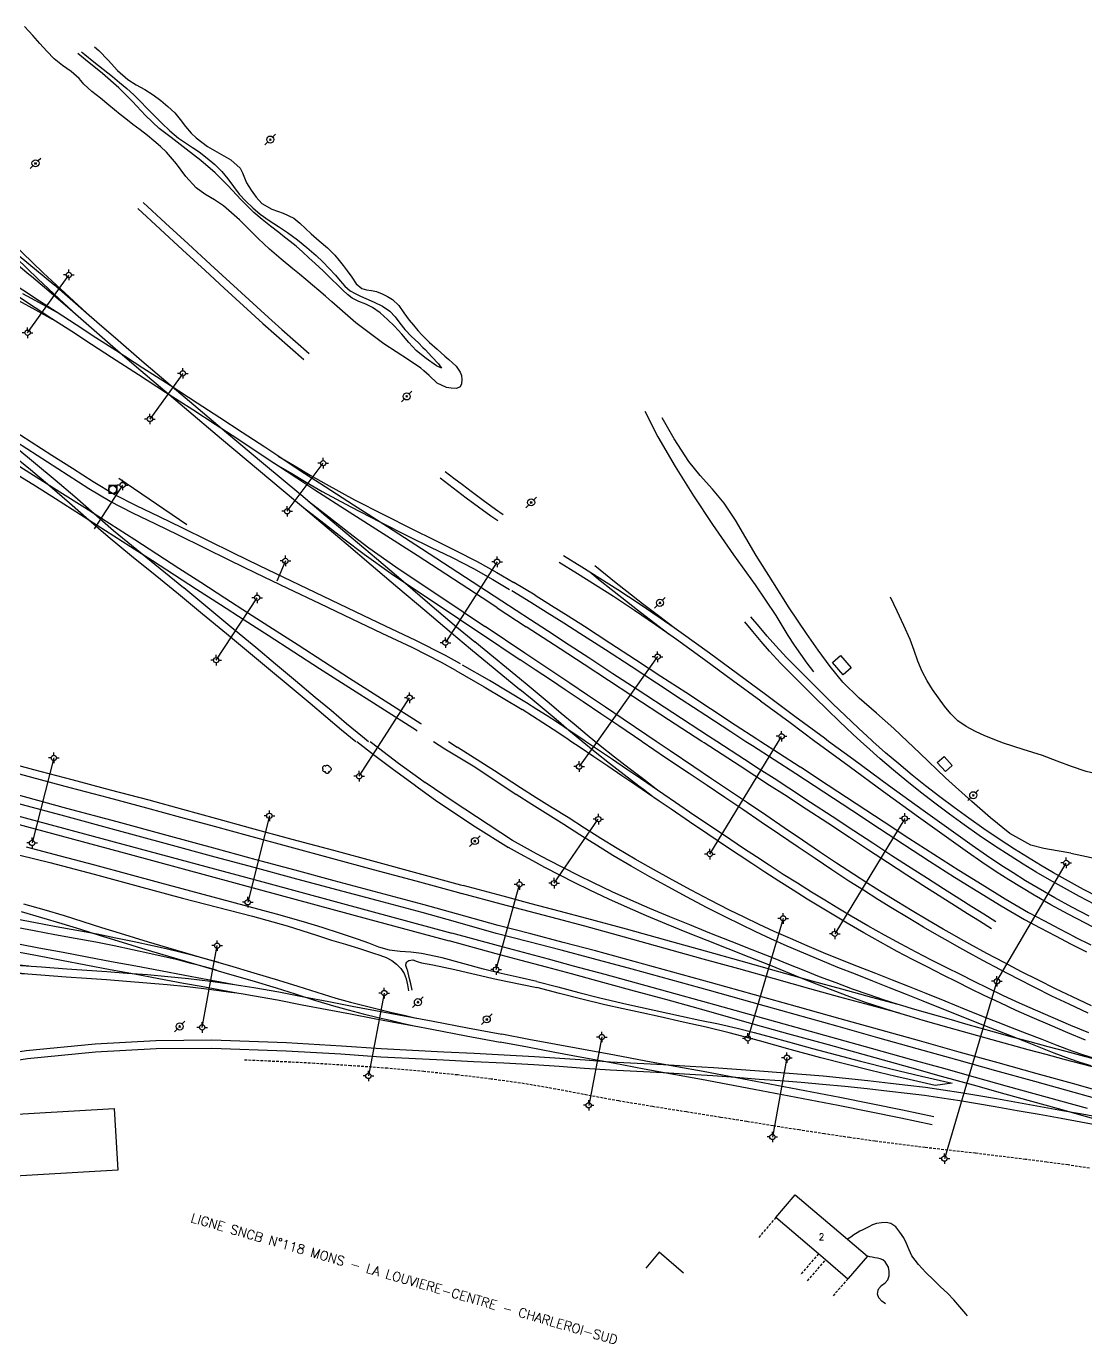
# Model space of a CAD drawing. Header units: millimetres. Extents: x 137000 to 138000, y 128000 to 128451.
# Drawn here: x 137666.3 to 137866.4, y 128062.2 to 128311.1 of the extents above; entities that cross this region are included whole.
import ezdxf
from ezdxf.enums import TextEntityAlignment as Align

# ---------------------------------------------------------------- set-up
doc = ezdxf.new("R2010")
doc.units = ezdxf.units.MM
doc.linetypes.add('DASHED', pattern=[0.75, 0.5, -0.25])
doc.layers.get('0').update_dxf_attribs({"linetype": 'CONTINUOUS'})
for name, color, linetype in [('W0017', 7, 'CONTINUOUS'), ('W0070', 7, 'DASHED'), ('W0071', 7, 'CONTINUOUS'), ('W0101', 7, 'CONTINUOUS'), ('W0104', 1, 'CONTINUOUS'), ('W0112', 1, 'DASHED'), ('W0211', 2, 'CONTINUOUS'), ('W0214', 2, 'CONTINUOUS'), ('W0300', 7, 'CONTINUOUS'), ('W0420', 7, 'CONTINUOUS'), ('W0473', 7, 'CONTINUOUS'), ('W0610', 7, 'CONTINUOUS'), ('W0611', 7, 'CONTINUOUS'), ('W0700', 7, 'CONTINUOUS'), ('W0710', 7, 'CONTINUOUS'), ('W0989', 7, 'CONTINUOUS'), ('W0991', 7, 'CONTINUOUS')]:
    doc.layers.add(name, color=color, linetype=linetype)
doc.styles.get("Standard").update_dxf_attribs({"font": 'romans.shx', "width": 0.85})

# ---------------------------------------------------------------- blocks, each defined once
blk = doc.blocks.new('T473')
for p, q in [((-0.166667, 0.166667), (0.166667, -0.166667)), ((-0.166667, -0.166667), (0.166667, 0.166667)), ((0.500001, 0.500001), (1.000002, 1.000002)), ((-1.000002, -1.000002), (-0.500001, -0.500001))]:
    blk.add_line(p, q)
blk.add_ellipse((0, 0), major_axis=(0.471405, 0.471405), ratio=1, start_param=5.4977871438, end_param=11.780972451)
blk = doc.blocks.new('T610')
for p, q in [((-0.500001, 0), (-1.000002, 0)), ((0, 0.500001), (0, 1.000002)), ((0.500001, 0), (1.000002, 0)), ((0, -0.500001), (0, -1.000002))]:
    blk.add_line(p, q)
blk.add_ellipse((0, 0), major_axis=(-0.353554, 0.353554), ratio=1, start_param=3.926990817, end_param=10.2101761242)
blk = doc.blocks.new('T420')
for p, q in [((0.75, 0.75), (-0.75, 0.75)), ((-0.75, 0.75), (-0.75, -0.75)), ((0.75, 0.75), (0.75, -0.75)), ((0.75, -0.75), (-0.75, -0.75))]:
    blk.add_line(p, q)
blk.add_ellipse((0, 0), major_axis=(-0.53, 0.53), ratio=1, start_param=3.926991, end_param=10.210176)
blk = doc.blocks.new('T300')
for p, q in [((-0.8, 0.51), (-0.86, 0.34)), ((-0.86, 0.34), (-0.86, 0.17)), ((-0.86, 0.17), (-0.74, 0.06)), ((-0.69, 0.63), (-0.8, 0.51)), ((-0.8, -0.06), (-0.74, 0.06)), ((-0.74, 0.06), (-0.69, 0.11)), ((-0.57, 0.69), (-0.69, 0.63)), ((-0.46, 0.69), (-0.57, 0.69)), ((-0.29, 0.63), (-0.46, 0.69)), ((-0.29, 0.63), (-0.17, 0.74)), ((-0.23, 0.57), (-0.29, 0.63)), ((-0.17, 0.74), (-0.06, 0.8)), ((-0.06, 0.8), (0.06, 0.8)), ((0.06, 0.8), (0.23, 0.74)), ((0.23, 0.74), (0.34, 0.63)), ((0.34, 0.63), (0.4, 0.51)), ((0.46, 0.46), (0.34, 0.46)), ((0.4, 0.51), (0.4, 0.46)), ((0.57, 0.4), (0.46, 0.46)), ((0.57, 0.4), (0.69, 0.29)), ((0.69, 0.29), (0.74, 0.17)), ((0.74, 0.06), (0.69, -0.17)), ((0.74, 0.17), (0.74, 0.06)), ((-0.8, -0.17), (-0.8, -0.06)), ((-0.8, -0.23), (-0.8, -0.17)), ((-0.74, -0.34), (-0.8, -0.23)), ((-0.69, -0.4), (-0.74, -0.34)), ((-0.51, -0.46), (-0.69, -0.4)), ((-0.4, -0.46), (-0.51, -0.46)), ((-0.4, -0.46), (-0.34, -0.46)), ((-0.34, -0.46), (-0.34, -0.4)), ((-0.34, -0.51), (-0.34, -0.46)), ((-0.29, -0.63), (-0.34, -0.51)), ((-0.17, -0.74), (-0.29, -0.63)), ((-0.06, -0.8), (-0.17, -0.74)), ((0.06, -0.8), (-0.06, -0.8)), ((0.17, -0.74), (0.06, -0.8)), ((0.23, -0.69), (0.17, -0.74)), ((0.29, -0.46), (0.23, -0.46)), ((0.29, -0.63), (0.23, -0.69)), ((0.46, -0.4), (0.29, -0.46)), ((0.34, -0.51), (0.29, -0.63)), ((0.34, -0.51), (0.34, -0.46)), ((0.57, -0.34), (0.46, -0.4)), ((0.63, -0.29), (0.57, -0.34)), ((0.69, -0.17), (0.63, -0.29))]:
    blk.add_line(p, q)

msp = doc.modelspace()

# ---------------------------------------------------------------- linework, layer by layer
at = {"layer": 'W0017'}
for points in [[(137783.14, 128238.41), (137785.63, 128233.55), (137788.88, 128227.92), (137792.35, 128222.41), (137795.9, 128216.97), (137799.89, 128211.24), (137804, 128205.58), (137807.9, 128199.8), (137809.04, 128197.91), (137810.16, 128196.02), (137811.33, 128194.15), (137812.53, 128192.46), (137813.77, 128190.79), (137815.02, 128189.12)], [(137832.76, 128176), (137830.19, 128178.46), (137826.91, 128181.31), (137823.61, 128184.15), (137820.54, 128187.19), (137818.12, 128190.13), (137815.88, 128193.23), (137813.69, 128196.37), (137810.42, 128201.21), (137807.29, 128206.16), (137804.2, 128211.13), (137802.22, 128214.44), (137800.27, 128217.77), (137798.15, 128220.98), (137795.95, 128223.65), (137793.62, 128226.22), (137791.43, 128228.9), (137788.66, 128233.15), (137786.45, 128237.15)], [(137863.58, 128154.87), (137861.02, 128155.31), (137858.47, 128155.75), (137856.02, 128156.43), (137852.07, 128158.61), (137848.45, 128161.56), (137844.93, 128164.62), (137839.9, 128169.09), (137835.06, 128173.79), (137832.76, 128176)], [(137863.58, 128154.87), (137868.64, 128153.85)]]:
    msp.add_lwpolyline(points, dxfattribs=at)
at = {"layer": 'W0070'}
msp.add_lwpolyline([(137867.11, 128095.37), (137863.09, 128096), (137859.05, 128096.53), (137855.01, 128097.05), (137845.56, 128098.2), (137836.1, 128099.28), (137826.65, 128100.47), (137821.87, 128101.16), (137817.09, 128101.87), (137812.32, 128102.6), (137807.36, 128103.38), (137802.4, 128104.19), (137797.44, 128104.99), (137791.03, 128106), (137784.61, 128107.02), (137778.21, 128108.08), (137772.27, 128109.18), (137766.35, 128110.32), (137760.4, 128111.35), (137754.1, 128112.23), (137747.77, 128112.99), (137741.44, 128113.64), (137734.55, 128114.25), (137727.64, 128114.75), (137720.73, 128115.18), (137716.27, 128115.41), (137711.8, 128115.61), (137707.34, 128115.82)], dxfattribs=at)
at = {"layer": 'W0071'}
for points in [[(137665.14, 128154.54), (137670.75, 128153.15), (137679.13, 128150.94), (137687.49, 128148.67), (137695.86, 128146.41), (137702.45, 128144.72), (137709.04, 128143.02), (137715.58, 128141.17), (137718.38, 128140.28), (137721.16, 128139.37), (137723.95, 128138.47), (137726.61, 128137.68), (137729.28, 128136.89), (137731.9, 128136.01), (137733.1, 128135.6), (137734.29, 128135.17), (137735.37, 128134.6), (137736.26, 128133.9), (137737.07, 128133.09), (137737.71, 128132.18), (137738.09, 128131.15), (137738.3, 128130.03), (137738.5, 128128.91)], [(137762.76, 128130.67), (137759.39, 128131.43), (137756.03, 128132.19), (137752.68, 128132.98), (137748.79, 128134.04), (137744.9, 128135.12), (137740.98, 128135.96), (137738.95, 128136.16), (137736.91, 128136.29), (137734.9, 128136.58), (137732.94, 128137.15), (137731.02, 128137.88), (137729.1, 128138.6), (137725.65, 128139.73), (137722.19, 128140.83), (137718.71, 128141.89), (137713.58, 128143.36), (137708.42, 128144.75), (137703.26, 128146.13), (137697.42, 128147.73), (137691.57, 128149.31), (137685.73, 128150.89), (137679.26, 128152.6), (137672.8, 128154.31), (137666.34, 128156.03)], [(137739.18, 128128.98), (137738.93, 128130.18), (137738.67, 128131.39), (137738.41, 128132.59), (137738.21, 128133.11), (137738.02, 128133.64), (137738.05, 128134.1), (137738.19, 128134.29), (137738.38, 128134.48), (137738.58, 128134.62), (137739.31, 128134.72), (137740.14, 128134.44), (137740.98, 128134.17), (137743.08, 128133.77), (137745.18, 128133.35), (137747.28, 128132.92), (137749.68, 128132.37), (137752.08, 128131.78), (137754.48, 128131.22), (137757.22, 128130.63), (137759.97, 128130.07), (137762.72, 128129.5)], [(137762.76, 128130.67), (137766.71, 128129.63), (137770.67, 128128.59), (137774.64, 128127.59), (137779.77, 128126.39), (137784.91, 128125.25), (137790.05, 128124.12), (137793.56, 128123.37), (137797.07, 128122.63), (137800.57, 128121.83), (137803.82, 128121), (137807.05, 128120.13), (137810.27, 128119.25), (137814.8, 128118.02), (137819.32, 128116.78), (137823.86, 128115.57), (137829.62, 128114.15), (137835.4, 128112.78), (137841.18, 128111.42), (137838.01, 128111.02), (137835.53, 128111.57), (137833.05, 128112.13), (137830.57, 128112.7), (137825.83, 128113.84), (137821.1, 128115.04), (137816.38, 128116.26), (137810.6, 128117.82), (137804.83, 128119.43), (137799.05, 128120.96), (137794.72, 128122), (137790.39, 128122.99), (137786.05, 128123.96), (137782.56, 128124.73), (137779.06, 128125.48), (137775.58, 128126.26), (137771.28, 128127.31), (137767, 128128.4), (137762.72, 128129.5)]]:
    msp.add_lwpolyline(points, dxfattribs=at)
at = {"layer": 'W0101'}
msp.add_lwpolyline([(137807.89, 128086.09), (137811.56, 128090.38), (137821.43, 128081.95), (137825.18, 128078.74), (137821.57, 128074.53), (137821.51, 128074.45), (137817.27, 128078.07), (137815.95, 128079.21)], close=True, dxfattribs=at)
at = {"layer": 'W0104'}
for points in [[(137820.59, 128188.56), (137818.57, 128190.88), (137820.11, 128192.22), (137822.13, 128189.91)], [(137839.93, 128170.31), (137838.38, 128172.02), (137839.67, 128173.18), (137841.22, 128171.47)], [(137636.48, 128103.96), (137682.94, 128106.65), (137683.61, 128095.01), (137637.15, 128092.32)]]:
    msp.add_lwpolyline(points, close=True, dxfattribs=at)
msp.add_lwpolyline([(137790.48, 128075.58), (137785.86, 128079.51), (137783.32, 128076.53)], dxfattribs=at)
at = {"layer": 'W0112'}
for points in [[(137807.89, 128086.09), (137804.65, 128082.3)], [(137815.95, 128079.21), (137812.49, 128075.22)], [(137813.89, 128074.08), (137817.27, 128078.07)], [(137821.51, 128074.45), (137818.68, 128071.26)]]:
    msp.add_lwpolyline(points, dxfattribs=at)
at = {"layer": 'W0211'}
for points in [[(137741.31, 128248.77), (137739.96, 128249.84), (137738.55, 128251.32), (137737.26, 128252.92), (137735.88, 128254.45), (137734.56, 128255.72), (137733.18, 128256.93), (137731.69, 128257.99), (137730.43, 128258.57), (137729.11, 128259.07), (137727.87, 128259.7), (137726.98, 128260.42), (137726.14, 128261.23), (137725.31, 128262.05), (137723.84, 128263.45), (137722.38, 128264.86), (137720.91, 128266.25), (137719.71, 128267.37), (137718.5, 128268.49), (137717.27, 128269.57), (137716.19, 128270.43), (137715.1, 128271.26), (137714.02, 128272.1), (137712.43, 128273.34), (137710.85, 128274.59), (137709.31, 128275.89), (137706.83, 128278.35), (137704.48, 128280.94), (137702.03, 128283.43), (137699.32, 128285.72), (137696.51, 128287.9), (137693.68, 128290.06), (137692.93, 128290.63), (137692.18, 128291.21), (137691.45, 128291.79), (137688.83, 128294.25), (137686.36, 128296.88), (137683.83, 128299.44), (137680.71, 128302.16), (137677.49, 128304.77), (137676.04, 128305.94)], [(137676.75, 128306.23), (137677.36, 128305.73), (137679.1, 128304.35), (137680.85, 128302.99), (137682.58, 128301.61), (137683.96, 128300.47), (137685.32, 128299.31), (137686.65, 128298.12), (137687.89, 128296.9), (137689.09, 128295.64), (137690.31, 128294.4), (137691.86, 128292.85), (137693.44, 128291.33), (137695.1, 128289.92), (137696.37, 128289.04), (137697.69, 128288.21), (137698.97, 128287.34), (137700.47, 128286.18), (137701.91, 128284.95), (137703.27, 128283.64), (137704.39, 128282.26), (137705.44, 128280.8), (137706.55, 128279.39), (137707.8, 128278.06), (137709.11, 128276.78), (137710.49, 128275.58), (137712.18, 128274.37), (137713.95, 128273.27), (137715.69, 128272.11), (137717.53, 128270.74), (137719.33, 128269.31), (137721.06, 128267.8), (137722.31, 128266.58), (137723.52, 128265.32), (137724.72, 128264.05), (137725.61, 128263.03), (137726.49, 128262.01), (137727.48, 128261.12), (137728.43, 128260.58), (137729.45, 128260.13), (137730.47, 128259.67), (137732.04, 128258.94), (137733.6, 128258.2), (137735.01, 128257.26), (137736, 128256.19), (137736.88, 128254.98), (137737.8, 128253.8), (137739.06, 128252.51), (137740.38, 128251.27), (137741.23, 128250.43)], [(137741.23, 128250.43), (137741.66, 128250.01), (137742.92, 128248.66), (137744.16, 128247.29), (137744.72, 128246.53), (137743.81, 128246.96), (137741.83, 128248.35), (137741.31, 128248.77)], [(137850.04, 128176), (137847.34, 128177.08), (137845.59, 128177.9), (137843.86, 128178.79), (137842.29, 128179.86), (137840.93, 128181.18), (137839.71, 128182.67), (137838.58, 128184.23), (137837.47, 128185.82), (137836.45, 128187.47), (137835.53, 128189.18), (137834.7, 128191.15), (137833.99, 128193.19), (137833.25, 128195.22), (137832.06, 128197.92), (137830.8, 128200.59), (137829.53, 128203.27)], [(137874.74, 128168.74), (137871.98, 128169.23), (137869.21, 128169.71), (137866.48, 128170.34), (137863.71, 128171.23), (137860.99, 128172.28), (137858.26, 128173.31), (137854.58, 128174.49), (137850.9, 128175.65), (137850.04, 128176)], [(137844.06, 128067.47), (137843.74, 128067.87), (137842.66, 128069.21), (137841.53, 128070.51), (137840.28, 128071.77), (137838.99, 128073), (137837.72, 128074.25), (137836.24, 128075.71), (137834.8, 128077.2), (137833.58, 128078.84), (137833.04, 128079.96), (137832.59, 128081.14), (137832.03, 128082.25), (137831.33, 128083.32), (137830.54, 128084.32), (137829.59, 128084.96), (137828.75, 128085.11), (137827.83, 128085.07), (137826.93, 128084.91), (137826.17, 128084.66), (137825.42, 128084.31), (137824.69, 128083.94), (137824.21, 128083.7), (137823.73, 128083.46), (137823.26, 128083.2), (137822.64, 128082.8), (137822.03, 128082.37), (137821.43, 128081.95)]]:
    msp.add_lwpolyline(points, dxfattribs=at)
at = {"layer": 'W0214'}
for points in [[(137741.43, 128245.99), (137740.84, 128246.52), (137738.54, 128248.07), (137736.18, 128249.57), (137733.87, 128251.12), (137732.07, 128252.4), (137730.3, 128253.72), (137728.56, 128255.08), (137727.03, 128256.38), (137725.54, 128257.71), (137724.05, 128259.03), (137722.82, 128260.09), (137721.59, 128261.15), (137720.36, 128262.2), (137719.13, 128263.22), (137717.9, 128264.23), (137716.68, 128265.25), (137714.45, 128267.11), (137712.25, 128269), (137710.12, 128270.97), (137709.43, 128271.68), (137708.74, 128272.4), (137708.05, 128273.1), (137706.6, 128274.51), (137705.11, 128275.87), (137703.57, 128277.15), (137701.85, 128278.29), (137700.06, 128279.36), (137698.39, 128280.55), (137696.43, 128282.69), (137694.71, 128285.07), (137692.83, 128287.32), (137691.66, 128288.4), (137690.44, 128289.44), (137689.2, 128290.45), (137687.85, 128291.5), (137686.46, 128292.52), (137685.1, 128293.57), (137684.05, 128294.43), (137683, 128295.31), (137681.95, 128296.19), (137680.34, 128297.48), (137678.73, 128298.77), (137677.22, 128300.17), (137676.9, 128300.51), (137676.6, 128300.85), (137676.29, 128301.19), (137674.78, 128302.51), (137673.16, 128303.7), (137671.61, 128304.96), (137670.21, 128306.36), (137668.88, 128307.83), (137667.55, 128309.31), (137666.79, 128310.17), (137666.02, 128311.03)], [(137679.21, 128307.22), (137680.01, 128306.52), (137681.81, 128304.65), (137683.58, 128302.74), (137685.5, 128301.02), (137687.06, 128300.02), (137688.7, 128299.12), (137690.29, 128298.15), (137691.72, 128297.09), (137693.09, 128295.96), (137694.38, 128294.74), (137695.42, 128293.47), (137696.38, 128292.12), (137697.44, 128290.88), (137698.44, 128289.99), (137699.51, 128289.17), (137700.58, 128288.37), (137702.75, 128287.09), (137704.97, 128285.88), (137706.7, 128284.26), (137707.15, 128283.39), (137707.52, 128282.45), (137707.94, 128281.54), (137708.77, 128280.13), (137709.73, 128278.79), (137710.83, 128277.63), (137712.71, 128276.56), (137714.85, 128275.81), (137716.85, 128274.85), (137717.99, 128273.92), (137719.06, 128272.89), (137720.13, 128271.87), (137721.66, 128270.55), (137723.2, 128269.24), (137724.63, 128267.83), (137725.43, 128266.87), (137726.19, 128265.87), (137726.95, 128264.88), (137727.79, 128263.67), (137728.64, 128262.46), (137729.67, 128261.58), (137730.56, 128261.31), (137731.52, 128261.18), (137732.47, 128260.98), (137733.52, 128260.57), (137734.55, 128260.07), (137735.49, 128259.47), (137736.66, 128258.31), (137737.66, 128256.93), (137738.67, 128255.56), (137739.47, 128254.6), (137740.28, 128253.64), (137741.12, 128252.71), (137741.14, 128252.69)], [(137741.14, 128252.69), (137742.5, 128251.36), (137743.95, 128250.07), (137745.39, 128248.78), (137746.12, 128248.16), (137746.85, 128247.54), (137747.49, 128246.85), (137747.9, 128246.31), (137748.27, 128245.73), (137748.51, 128245.12), (137748.59, 128244.35), (137748.52, 128243.55), (137748.24, 128242.95), (137747.56, 128242.68), (137746.6, 128242.7), (137745.68, 128242.82), (137743.94, 128243.65), (137742.4, 128245.1), (137741.43, 128245.99)], [(137828.59, 128069.78), (137828.58, 128069.79), (137827.93, 128070.29), (137827.36, 128070.9), (137827.1, 128071.59), (137827.12, 128071.95), (137827.21, 128072.32), (137827.34, 128072.67), (137827.84, 128073.25), (137828.53, 128073.72), (137829.04, 128074.28), (137829.26, 128075.04), (137829.3, 128075.88), (137829.14, 128076.67), (137828.88, 128077.19), (137828.51, 128077.69), (137828.07, 128078.07), (137827.61, 128078.26), (137827.09, 128078.37), (137826.57, 128078.46), (137826.11, 128078.56), (137825.64, 128078.65), (137825.18, 128078.74)]]:
    msp.add_lwpolyline(points, dxfattribs=at)
at = {"layer": 'W0611'}
for points in [[(137666.59, 128253.2), (137674.36, 128264.1)], [(137695.9, 128245.52), (137689.67, 128236.89)], [(137715.6, 128219.46), (137722.39, 128228.54)], [(137684.52, 128224.42), (137679.13, 128216.13)], [(137715.27, 128210.12), (137713.65, 128206.26)], [(137755.25, 128209.94), (137745.49, 128194.66)], [(137702.19, 128191.33), (137709.95, 128203.1)], [(137785.54, 128192.01), (137774.13, 128176)], [(137733.43, 128176), (137738.73, 128184.22)], [(137808.42, 128176), (137808.98, 128176.91)], [(137729.19, 128169.43), (137733.43, 128176)], [(137774.13, 128176), (137770.73, 128171.23)], [(137795.43, 128154.72), (137808.42, 128176)], [(137671.53, 128172.88), (137667.42, 128156.84)], [(137712.24, 128161.94), (137708.15, 128145.62)], [(137766.01, 128149.23), (137774.36, 128161.3)], [(137832.22, 128161.45), (137819.01, 128139.66)], [(137849.64, 128130.7), (137862.73, 128153.01)], [(137755.05, 128132.93), (137759.47, 128148.97)], [(137809.27, 128142.57), (137802.57, 128119.87)], [(137699.56, 128121.99), (137702.38, 128137.42)], [(137849.64, 128130.7), (137839.73, 128097.18)], [(137733.93, 128128.46), (137730.94, 128112.8)], [(137775.03, 128120.18), (137772.54, 128107.25)], [(137809.98, 128116.28), (137807.23, 128101.27)]]:
    msp.add_lwpolyline(points, dxfattribs=at)
at = {"layer": 'W0700'}
for points in [[(137677.69, 128256.96), (137673.61, 128260.72), (137669.53, 128264.49), (137665.56, 128268.36), (137663.27, 128270.75), (137661.03, 128273.18), (137658.79, 128275.61), (137655.61, 128279.01), (137652.43, 128282.43), (137649.34, 128285.92), (137646.6, 128289.24), (137643.93, 128292.62), (137641.29, 128296.01), (137639.08, 128298.84), (137636.89, 128301.68), (137634.73, 128304.56), (137633.17, 128306.72), (137631.64, 128308.89), (137630.11, 128311.07)], [(137676.65, 128255.83), (137672.57, 128259.6), (137668.48, 128263.38), (137664.47, 128267.29), (137662.16, 128269.7), (137659.9, 128272.14), (137657.67, 128274.57), (137654.49, 128277.97), (137651.3, 128281.4), (137648.18, 128284.92), (137645.41, 128288.27), (137642.73, 128291.67), (137640.08, 128295.07), (137637.87, 128297.9), (137635.67, 128300.76), (137633.5, 128303.65), (137631.93, 128305.83), (137630.39, 128308.01), (137628.86, 128310.19)], [(137639.78, 128287.1), (137643.07, 128284.22), (137646.36, 128281.33), (137649.68, 128278.48), (137653.36, 128275.39), (137657.06, 128272.33), (137660.77, 128269.27), (137664.04, 128266.56), (137666.8, 128264.26), (137667.3, 128263.85), (137670.57, 128261.13)], [(137640.78, 128288.26), (137644.08, 128285.37), (137647.37, 128282.49), (137650.67, 128279.64), (137654.34, 128276.56), (137658.04, 128273.51), (137661.74, 128270.45), (137665.01, 128267.74), (137668.28, 128265.02), (137671.55, 128262.31)], [(137671.97, 128257.12), (137668.82, 128259.18), (137665.67, 128261.25), (137662.52, 128263.3), (137658.8, 128265.71), (137655.07, 128268.1), (137651.36, 128270.52), (137648.62, 128272.33), (137648.38, 128272.49), (137645.89, 128274.16), (137643.16, 128275.98)], [(137687.37, 128276.67), (137691.61, 128272.76), (137695.85, 128268.84), (137700.1, 128264.93), (137703.73, 128261.59), (137707.37, 128258.25), (137711.03, 128254.94), (137713.59, 128252.66), (137716.17, 128250.39), (137718.74, 128248.12)], [(137688.4, 128277.79), (137692.65, 128273.88), (137696.89, 128269.97), (137701.14, 128266.06), (137704.77, 128262.72), (137708.4, 128259.38), (137712.05, 128256.08), (137714.61, 128253.8), (137717.18, 128251.54), (137719.75, 128249.27)], [(137671.13, 128255.84), (137667.98, 128257.9), (137664.83, 128259.97), (137661.68, 128262.02), (137657.97, 128264.42), (137654.24, 128266.82), (137650.52, 128269.24), (137647.77, 128271.06), (137645.04, 128272.89), (137642.3, 128274.71)], [(137670.57, 128261.13), (137674.6, 128257.62), (137678.62, 128254.11), (137682.66, 128250.61), (137687.16, 128246.75), (137691.67, 128242.91), (137696.19, 128239.07), (137703.17, 128233.18), (137710.17, 128227.31), (137717.17, 128221.44), (137718.7, 128220.16), (137721.95, 128217.43), (137726.72, 128213.41), (137731.48, 128209.38), (137736.53, 128205.08), (137741.57, 128200.77), (137746.63, 128196.49), (137750.21, 128193.51)], [(137671.57, 128262.29), (137675.6, 128258.78), (137677.69, 128256.96), (137679.63, 128255.27), (137683.66, 128251.77), (137688.15, 128247.91), (137692.66, 128244.07), (137697.18, 128240.24), (137704.16, 128234.35), (137711.15, 128228.49), (137718.15, 128222.61), (137722.93, 128218.6), (137727.7, 128214.58), (137732.48, 128210.55), (137737.52, 128206.25), (137742.56, 128201.94), (137747.61, 128197.66), (137751.06, 128194.8)], [(137664.88, 128259.29), (137668.06, 128257.54), (137671.23, 128255.78)], [(137665.62, 128260.63), (137668.79, 128258.88), (137671.97, 128257.12)], [(137756.13, 128202.5), (137754.7, 128203.44), (137747.85, 128207.93), (137740.98, 128212.4), (137734.55, 128216.52), (137728.1, 128220.62), (137721.68, 128224.75), (137718.24, 128227.01), (137714.81, 128229.29), (137711.37, 128231.56), (137707.12, 128234.35), (137702.86, 128237.13), (137698.6, 128239.91), (137693.48, 128243.21), (137688.36, 128246.51), (137683.24, 128249.82), (137679.49, 128252.25), (137675.73, 128254.68), (137671.97, 128257.12)], [(137755.29, 128201.22), (137753.86, 128202.16), (137747.01, 128206.65), (137740.15, 128211.12), (137733.72, 128215.23), (137727.28, 128219.33), (137720.85, 128223.47), (137717.4, 128225.74), (137713.96, 128228.01), (137713.11, 128228.57), (137710.53, 128230.28), (137706.28, 128233.07), (137702.02, 128235.85), (137697.77, 128238.62), (137692.65, 128241.93), (137687.54, 128245.23), (137682.42, 128248.53), (137678.65, 128250.96), (137674.9, 128253.4), (137671.14, 128255.84)], [(137636.2, 128252.53), (137638.92, 128250.78), (137641.66, 128249.03), (137644.37, 128247.22), (137647.05, 128245.35), (137648.39, 128244.38), (137649.68, 128243.44), (137652.29, 128241.48), (137655.12, 128239.23), (137657.89, 128236.94), (137660.64, 128234.65), (137664.36, 128231.59), (137668.09, 128228.52), (137671.8, 128225.41), (137675.49, 128222.23), (137679.14, 128219.03), (137682.81, 128215.87), (137687.19, 128212.25), (137691.62, 128208.66), (137696.05, 128205.07)], [(137748.33, 128190.65), (137745.49, 128192.24), (137739.88, 128195.09), (137734.2, 128197.79), (137728.51, 128200.48), (137722.45, 128203.38), (137716.39, 128206.26), (137710.35, 128209.16), (137705.48, 128211.55), (137700.62, 128213.95), (137695.76, 128216.36), (137691.46, 128218.42), (137687.16, 128220.48), (137682.94, 128222.67), (137678.96, 128225.03), (137675.04, 128227.52), (137671.14, 128230.02), (137667.24, 128232.53), (137663.36, 128235.05), (137659.45, 128237.55), (137655.77, 128239.84), (137652.08, 128242.11), (137648.39, 128244.38)], [(137747.48, 128189.37), (137744.77, 128190.89), (137739.21, 128193.72), (137733.54, 128196.41), (137727.85, 128199.1), (137721.8, 128201.99), (137715.73, 128204.88), (137709.68, 128207.79), (137704.8, 128210.18), (137699.94, 128212.58), (137695.09, 128214.98), (137690.8, 128217.04), (137686.48, 128219.11), (137682.2, 128221.34), (137678.16, 128223.73), (137674.22, 128226.23), (137670.32, 128228.74), (137666.41, 128231.24), (137662.53, 128233.77), (137658.63, 128236.26), (137654.97, 128238.54), (137651.28, 128240.81), (137647.59, 128243.07)], [(137726.56, 128186.62), (137721.7, 128189.74), (137716.84, 128192.86), (137711.99, 128195.99), (137707.48, 128198.89), (137702.98, 128201.8), (137698.48, 128204.71), (137694.33, 128207.4), (137690.18, 128210.09), (137686.03, 128212.76), (137681.3, 128215.79), (137676.57, 128218.79), (137671.83, 128221.8), (137668.06, 128224.19), (137664.3, 128226.57), (137660.53, 128228.96), (137656.73, 128231.38), (137652.92, 128233.8), (137649.12, 128236.22)], [(137727.39, 128187.9), (137722.53, 128191.03), (137717.67, 128194.15), (137712.82, 128197.27), (137708.31, 128200.18), (137703.81, 128203.08), (137699.31, 128205.99), (137695.16, 128208.68), (137691.01, 128211.37), (137686.86, 128214.05), (137682.13, 128217.08), (137677.39, 128220.09), (137672.65, 128223.1), (137668.88, 128225.48), (137665.11, 128227.87), (137661.35, 128230.25), (137657.55, 128232.67), (137653.75, 128235.09), (137649.95, 128237.51)], [(137663.39, 128230.41), (137667.11, 128227.34), (137670.8, 128224.25), (137674.48, 128221.07), (137678.14, 128217.87), (137681.82, 128214.7), (137686.22, 128211.07), (137690.65, 128207.47), (137695.09, 128203.88)], [(137713.89, 128229.89), (137716.92, 128228.09), (137719.94, 128226.3), (137722.96, 128224.56), (137728.33, 128221.65), (137733.78, 128218.86), (137739.26, 128216.1), (137743.33, 128214.09), (137747.42, 128212.09), (137751.5, 128209.99), (137755.19, 128207.92), (137758.43, 128206)], [(137713.11, 128228.57), (137716.14, 128226.78), (137719.17, 128224.98), (137722.22, 128223.22), (137727.62, 128220.3), (137733.09, 128217.49), (137738.58, 128214.73), (137742.65, 128212.72), (137746.74, 128210.72), (137750.78, 128208.64), (137754.42, 128206.59), (137757.59, 128204.72)], [(137745.45, 128227.01), (137747.08, 128225.75), (137748.7, 128224.5), (137750.32, 128223.26), (137752.64, 128221.55), (137754.97, 128219.87), (137756.4, 128218.85)], [(137744.52, 128225.79), (137746.14, 128224.54), (137747.77, 128223.28), (137749.41, 128222.04), (137751.73, 128220.32), (137754.08, 128218.62), (137755.36, 128217.71)], [(137719.64, 128221.37), (137723.44, 128218.4), (137727.23, 128215.45), (137731.05, 128212.58), (137736.12, 128209), (137741.29, 128205.53), (137746.48, 128202.06), (137751.14, 128198.93), (137752.97, 128197.71)], [(137718.7, 128220.16), (137722.5, 128217.2), (137726.3, 128214.24), (137730.14, 128211.34), (137735.25, 128207.74), (137740.43, 128204.26), (137745.63, 128200.79), (137750.29, 128197.66), (137752.13, 128196.43)], [(137805.03, 128183.6), (137799.73, 128187.51), (137794.44, 128191.43), (137789.11, 128195.26), (137785.18, 128198), (137781.22, 128200.7), (137777.23, 128203.35), (137773.84, 128205.51), (137770.42, 128207.65), (137766.98, 128209.78)], [(137805.94, 128184.83), (137800.64, 128188.74), (137795.34, 128192.66), (137790, 128196.51), (137788.68, 128197.43), (137786.05, 128199.26), (137782.08, 128201.97), (137778.07, 128204.63), (137774.66, 128206.8), (137771.22, 128208.94), (137767.79, 128211.08)], [(137788.68, 128197.43), (137785.7, 128199.71), (137782.71, 128201.99), (137779.75, 128204.29), (137777.72, 128205.9), (137775.7, 128207.53), (137773.69, 128209.16)], [(137787.75, 128196.21), (137784.77, 128198.49), (137781.78, 128200.77), (137778.8, 128203.09), (137776.77, 128204.71), (137774.74, 128206.34), (137772.73, 128207.97)], [(137695.09, 128203.88), (137699.62, 128200.12), (137704.14, 128196.37), (137708.67, 128192.61), (137712.42, 128189.48), (137716.17, 128186.35), (137719.92, 128183.21), (137722.89, 128180.71), (137725.85, 128178.2), (137728.54, 128176)], [(137696.07, 128205.06), (137700.59, 128201.3), (137705.12, 128197.54), (137709.65, 128193.78), (137713.4, 128190.65), (137717.15, 128187.52), (137720.91, 128184.38), (137723.88, 128181.88), (137726.83, 128179.38), (137729.81, 128176.93), (137730.99, 128176)], [(137758.04, 128204.51), (137761.63, 128202.33)], [(137762.45, 128203.62), (137758.43, 128206)], [(137761.55, 128198.95), (137756.13, 128202.5)], [(137761.63, 128202.33), (137764.72, 128200.37), (137767.82, 128198.42), (137770.9, 128196.45), (137775.73, 128193.34), (137780.54, 128190.21), (137785.34, 128187.07), (137790.02, 128184), (137794.69, 128180.93), (137799.37, 128177.86), (137802.25, 128176)], [(137762.45, 128203.62), (137765.54, 128201.67), (137768.64, 128199.71), (137771.73, 128197.74), (137776.56, 128194.62), (137781.37, 128191.49), (137786.18, 128188.35), (137790.86, 128185.28), (137795.53, 128182.21), (137800.2, 128179.15), (137804.3, 128176.5), (137805.07, 128176)], [(137755.29, 128201.22), (137760.71, 128197.67)], [(137796.72, 128176), (137795.2, 128176.99), (137788.45, 128181.38), (137781.69, 128185.79), (137777.12, 128188.79), (137772.56, 128191.78), (137767.98, 128194.77), (137765.84, 128196.17), (137763.69, 128197.56), (137761.55, 128198.95)], [(137826.21, 128176), (137826.03, 128176.16), (137823.48, 128178.51), (137820.96, 128180.88), (137818.66, 128183.1), (137816.39, 128185.34), (137814.14, 128187.6), (137812.02, 128189.73), (137809.91, 128191.87), (137807.86, 128194.07), (137806.28, 128195.88), (137804.73, 128197.71), (137803.19, 128199.55)], [(137752.13, 128196.43), (137759.63, 128191.42)], [(137760.48, 128192.69), (137752.97, 128197.71)], [(137793.91, 128176), (137787.61, 128180.1), (137780.85, 128184.51), (137776.28, 128187.51), (137771.72, 128190.5), (137767.15, 128193.49), (137765.01, 128194.88), (137762.86, 128196.28), (137760.71, 128197.67)], [(137823.94, 128176), (137822.43, 128177.39), (137819.9, 128179.78), (137817.59, 128182), (137815.31, 128184.26), (137813.05, 128186.52), (137810.93, 128188.65), (137808.8, 128190.81), (137806.72, 128193.04), (137805.12, 128194.88), (137803.56, 128196.73), (137802.02, 128198.57)], [(137760.54, 128186.98), (137751.06, 128194.8)], [(137750.21, 128193.51), (137759.56, 128185.8)], [(137782.55, 128176), (137778.22, 128178.93), (137774.86, 128181.2), (137771.49, 128183.46), (137768.13, 128185.72), (137765.3, 128187.62), (137762.46, 128189.52), (137759.63, 128191.42)], [(137785.27, 128176), (137783.51, 128177.2), (137779.08, 128180.2), (137775.71, 128182.47), (137772.35, 128184.73), (137768.98, 128186.99), (137766.15, 128188.89), (137763.32, 128190.79), (137760.48, 128192.69)], [(137747.48, 128189.37), (137752.83, 128186.34), (137759.96, 128182.02)], [(137760.78, 128183.31), (137753.81, 128187.51), (137748.7, 128190.4)], [(137740.14, 128177.95), (137740.02, 128178.03), (137733.29, 128182.32), (137726.57, 128186.61)], [(137740.97, 128179.24), (137740.85, 128179.32), (137734.12, 128183.61), (137727.39, 128187.9)], [(137773.7, 128176), (137772.24, 128177.2), (137769.8, 128179.25), (137767.36, 128181.3), (137765.09, 128183.2), (137762.82, 128185.09), (137760.54, 128186.98)], [(137771.29, 128176), (137771.26, 128176.02), (137768.82, 128178.08), (137766.38, 128180.13), (137764.11, 128182.02), (137761.84, 128183.91), (137759.56, 128185.8)], [(137817.85, 128176), (137817.05, 128176.59), (137811.49, 128180.71), (137805.94, 128184.83)], [(137769.2, 128176), (137768.39, 128176.55), (137765.83, 128178.26), (137763.88, 128179.51), (137761.92, 128180.77), (137759.96, 128182.02)], [(137771.93, 128176), (137771.8, 128176.08), (137769.24, 128177.82), (137766.67, 128179.54), (137764.71, 128180.8), (137762.74, 128182.05), (137760.78, 128183.31)], [(137815.27, 128176), (137810.58, 128179.48), (137805.02, 128183.6)], [(137616.57, 128175.04), (137636.85, 128169.55), (137662.82, 128162.46), (137686.17, 128156.17), (137710.98, 128149.47), (137731.14, 128143.98), (137746.7, 128139.76)], [(137747.41, 128141.91), (137741.08, 128143.66), (137732.57, 128145.93), (137724.06, 128148.2), (137716.71, 128150.19), (137709.37, 128152.18), (137702.02, 128154.16), (137692.55, 128156.73), (137683.08, 128159.31), (137673.61, 128161.88), (137665.61, 128164.05), (137657.6, 128166.22), (137649.6, 128168.39), (137639.94, 128170.96), (137630.28, 128173.52), (137621.13, 128176)], [(137747.57, 128143.46), (137741.48, 128145.13), (137732.97, 128147.41), (137724.46, 128149.68), (137717.11, 128151.67), (137709.77, 128153.65), (137702.42, 128155.64), (137692.95, 128158.21), (137683.48, 128160.78), (137674.01, 128163.35), (137666.01, 128165.53), (137658, 128167.7), (137649.99, 128169.87), (137640.34, 128172.44), (137630.67, 128175), (137626.98, 128176)], [(137642.23, 128176), (137643.99, 128175.52), (137651.76, 128173.42), (137659.54, 128171.32), (137667.32, 128169.23), (137674.56, 128167.31), (137681.81, 128165.4), (137689.05, 128163.46), (137695.44, 128161.72), (137701.83, 128159.96), (137708.21, 128158.2), (137716.08, 128156.07), (137723.96, 128153.95), (137731.83, 128151.83), (137739.89, 128149.64), (137747.96, 128147.45), (137748.53, 128147.3)], [(137648.07, 128176), (137652.16, 128174.89), (137659.94, 128172.8), (137667.71, 128170.71), (137674.95, 128168.79), (137682.2, 128166.88), (137689.45, 128164.94), (137695.85, 128163.19), (137702.23, 128161.43), (137708.62, 128159.68), (137716.48, 128157.55), (137724.36, 128155.43), (137732.23, 128153.31), (137740.3, 128151.12), (137748.36, 128148.93), (137748.86, 128148.79)], [(137728.78, 128176), (137731.9, 128173.55), (137735.68, 128170.68), (137739.56, 128167.86), (137740.15, 128167.44)], [(137731.26, 128176), (137732.84, 128174.76), (137736.6, 128171.91), (137740.45, 128169.1), (137741.66, 128168.25)], [(137743.21, 128176), (137745.36, 128174.62)], [(137745.36, 128174.62), (137751.01, 128171.18), (137758.83, 128165.95)], [(137746.04, 128176), (137747.72, 128174.92)], [(137759.65, 128167.25), (137754.77, 128170.44), (137747.72, 128174.92)], [(137866.38, 128119.54), (137863.03, 128120.95), (137859.67, 128122.37), (137856.31, 128123.82), (137853.27, 128125.19), (137850.25, 128126.59), (137847.24, 128128.01), (137844.65, 128129.28), (137842.07, 128130.57), (137839.5, 128131.87), (137836.6, 128133.33), (137833.7, 128134.82), (137830.81, 128136.34), (137827.64, 128138.08), (137824.49, 128139.87), (137821.37, 128141.68), (137818.84, 128143.18), (137816.32, 128144.69), (137813.82, 128146.23), (137811.13, 128147.9), (137808.46, 128149.6), (137805.8, 128151.32), (137803.37, 128152.91), (137800.96, 128154.51), (137798.55, 128156.11), (137795.05, 128158.46), (137791.57, 128160.83), (137788.1, 128163.2), (137785.88, 128164.71), (137783.68, 128166.22), (137781.47, 128167.73), (137778.82, 128169.51), (137776.17, 128171.3), (137773.51, 128173.08), (137770.95, 128174.82), (137769.2, 128176)], [(137784.64, 128165.56), (137783.77, 128166.23), (137782.89, 128166.89), (137782.01, 128167.56), (137779.24, 128169.67), (137776.48, 128171.81), (137773.74, 128173.98), (137771.29, 128176)], [(137866.98, 128120.95), (137863.62, 128122.36), (137860.27, 128123.78), (137856.93, 128125.22), (137853.91, 128126.58), (137850.9, 128127.97), (137847.91, 128129.39), (137845.33, 128130.65), (137842.75, 128131.94), (137840.19, 128133.24), (137837.29, 128134.7), (137834.41, 128136.17), (137831.54, 128137.68), (137828.38, 128139.42), (137825.25, 128141.19), (137822.14, 128143), (137819.62, 128144.49), (137817.11, 128146), (137814.62, 128147.53), (137811.95, 128149.2), (137809.29, 128150.89), (137806.64, 128152.6), (137804.21, 128154.18), (137801.8, 128155.78), (137799.4, 128157.38), (137795.91, 128159.73), (137792.43, 128162.09), (137788.96, 128164.46), (137786.75, 128165.97), (137785.57, 128166.78), (137784.54, 128167.49), (137782.33, 128168.99), (137779.68, 128170.78), (137777.02, 128172.57), (137774.37, 128174.35), (137771.93, 128176)], [(137785.57, 128166.78), (137784.69, 128167.45), (137783.82, 128168.11), (137782.94, 128168.78), (137780.18, 128170.89), (137777.42, 128173.01), (137774.7, 128175.17), (137773.7, 128176)], [(137866.9, 128124.68), (137863.29, 128126.34), (137860.03, 128127.9), (137856.8, 128129.51), (137853.59, 128131.14), (137850.29, 128132.85), (137847.01, 128134.6), (137843.76, 128136.38), (137842.08, 128137.32), (137840.41, 128138.26), (137838.75, 128139.22), (137835.8, 128140.93), (137832.86, 128142.67), (137829.94, 128144.44), (137827.18, 128146.15), (137824.43, 128147.88), (137821.7, 128149.63), (137818.48, 128151.75), (137815.29, 128153.9), (137812.1, 128156.05), (137808.61, 128158.41), (137805.13, 128160.77), (137801.65, 128163.13), (137798.28, 128165.39), (137794.89, 128167.65), (137791.51, 128169.92), (137787.08, 128172.92), (137782.65, 128175.93), (137782.55, 128176)], [(137867.53, 128126.08), (137863.94, 128127.73), (137860.7, 128129.28), (137857.49, 128130.87), (137854.29, 128132.5), (137851.01, 128134.21), (137847.74, 128135.95), (137844.5, 128137.72), (137842.83, 128138.65), (137841.17, 128139.59), (137839.51, 128140.54), (137836.57, 128142.25), (137833.65, 128143.98), (137830.74, 128145.74), (137827.99, 128147.44), (137825.26, 128149.17), (137822.54, 128150.92), (137819.33, 128153.03), (137816.14, 128155.17), (137812.95, 128157.32), (137809.47, 128159.67), (137805.99, 128162.04), (137802.51, 128164.4), (137799.13, 128166.66), (137795.75, 128168.92), (137792.37, 128171.19), (137787.93, 128174.19), (137785.27, 128176)], [(137848.6, 128140.62), (137846.35, 128142.04), (137844.1, 128143.46), (137841.84, 128144.88), (137838.76, 128146.84), (137835.68, 128148.79), (137832.6, 128150.76), (137828.98, 128153.12), (137825.37, 128155.48), (137821.77, 128157.85), (137817.68, 128160.53), (137813.59, 128163.21), (137809.5, 128165.88), (137806.71, 128167.69), (137803.92, 128169.5), (137801.13, 128171.31), (137794.37, 128175.7), (137793.91, 128176)], [(137849.42, 128141.92), (137847.17, 128143.34), (137844.91, 128144.76), (137842.66, 128146.18), (137839.58, 128148.13), (137836.5, 128150.08), (137833.43, 128152.05), (137829.81, 128154.4), (137826.21, 128156.76), (137822.61, 128159.12), (137818.52, 128161.81), (137814.43, 128164.49), (137810.33, 128167.16), (137807.55, 128168.98), (137804.76, 128170.78), (137801.97, 128172.59), (137796.72, 128176)], [(137802.25, 128176), (137803.47, 128175.21), (137807.57, 128172.57), (137811.68, 128169.93)], [(137805.07, 128176), (137808.4, 128173.85), (137812.51, 128171.21)], [(137870.11, 128139.73), (137866.34, 128141.65), (137863.09, 128143.36), (137859.85, 128145.12), (137856.65, 128146.95), (137854.26, 128148.38), (137851.88, 128149.85), (137849.53, 128151.36), (137846.79, 128153.2), (137844.1, 128155.08), (137841.43, 128156.97), (137834.82, 128161.68), (137828.25, 128166.46), (137821.71, 128171.25), (137816.14, 128175.36), (137815.27, 128176)], [(137867.04, 128143.01), (137863.81, 128144.71), (137860.6, 128146.46), (137857.43, 128148.27), (137855.05, 128149.69), (137852.7, 128151.15), (137850.37, 128152.64), (137847.66, 128154.46), (137844.98, 128156.34), (137842.31, 128158.22), (137835.71, 128162.92), (137829.15, 128167.69), (137822.62, 128172.49), (137817.85, 128176)], [(137868.14, 128145.18), (137865.25, 128146.7), (137862.39, 128148.26), (137859.56, 128149.87), (137857.06, 128151.33), (137854.59, 128152.84), (137852.14, 128154.38), (137849.2, 128156.29), (137846.3, 128158.25), (137843.44, 128160.26), (137840.67, 128162.27), (137837.92, 128164.32), (137835.22, 128166.41), (137832.65, 128168.47), (137830.11, 128170.57), (137827.61, 128172.71), (137825, 128175.02), (137823.94, 128176)], [(137868.83, 128146.55), (137865.97, 128148.05), (137863.14, 128149.6), (137860.33, 128151.19), (137857.85, 128152.65), (137855.39, 128154.14), (137852.96, 128155.67), (137850.05, 128157.56), (137847.17, 128159.51), (137844.33, 128161.51), (137841.57, 128163.5), (137838.85, 128165.53), (137836.16, 128167.62), (137833.62, 128169.65), (137831.1, 128171.74), (137828.62, 128173.86), (137826.21, 128176)], [(137616.17, 128173.56), (137636.45, 128168.08), (137662.42, 128160.99), (137685.77, 128154.69), (137710.58, 128147.99), (137730.74, 128142.5), (137746.21, 128138.3)], [(137811.68, 128169.93), (137816.94, 128166.46), (137822.21, 128163), (137827.48, 128159.55), (137832.19, 128156.47), (137836.91, 128153.4), (137841.66, 128150.37), (137846.03, 128147.64), (137850.42, 128144.95), (137854.88, 128142.37), (137857.78, 128140.79), (137860.71, 128139.26), (137863.64, 128137.73)], [(137812.52, 128171.2), (137817.78, 128167.74), (137823.05, 128164.28), (137828.32, 128160.83), (137833.03, 128157.75), (137837.74, 128154.68), (137842.47, 128151.67), (137846.83, 128148.94), (137851.2, 128146.27), (137855.62, 128143.7), (137858.5, 128142.14), (137861.43, 128140.61), (137864.34, 128139.08)], [(137740.15, 128167.44), (137743.89, 128164.71), (137751.15, 128159.89), (137757.41, 128155.93)], [(137758.15, 128157.27), (137751.36, 128161.76), (137746.92, 128164.64), (137741.66, 128168.25)], [(137867.89, 128116.14), (137865.86, 128116.82), (137863.86, 128117.51), (137861.01, 128118.57), (137858.19, 128119.67), (137855.37, 128120.77), (137852.61, 128121.84), (137849.86, 128122.92), (137847.12, 128124), (137843.5, 128125.45), (137839.89, 128126.91), (137836.28, 128128.36), (137833.11, 128129.63), (137829.94, 128130.9), (137826.77, 128132.16), (137823.48, 128133.45), (137820.19, 128134.74), (137816.92, 128136.07), (137813.78, 128137.39), (137810.66, 128138.74), (137807.56, 128140.12), (137804.73, 128141.43), (137801.92, 128142.78), (137799.12, 128144.15), (137795.49, 128146.01), (137791.88, 128147.91), (137788.3, 128149.86), (137784.81, 128151.79), (137781.35, 128153.76), (137777.92, 128155.77), (137774.81, 128157.69), (137771.73, 128159.64), (137768.64, 128161.6), (137765.64, 128163.48), (137762.65, 128165.36), (137759.65, 128167.25)], [(137867.41, 128114.69), (137865.37, 128115.37), (137863.34, 128116.07), (137860.47, 128117.13), (137857.63, 128118.24), (137854.81, 128119.35), (137852.06, 128120.42), (137849.3, 128121.5), (137846.55, 128122.58), (137842.93, 128124.03), (137839.32, 128125.49), (137835.71, 128126.94), (137832.55, 128128.21), (137829.37, 128129.48), (137826.2, 128130.74), (137822.92, 128132.03), (137819.62, 128133.32), (137816.33, 128134.65), (137813.18, 128135.98), (137810.05, 128137.33), (137806.93, 128138.73), (137804.08, 128140.05), (137801.25, 128141.4), (137798.44, 128142.79), (137794.78, 128144.65), (137791.16, 128146.57), (137787.56, 128148.52), (137784.06, 128150.45), (137780.58, 128152.43), (137777.13, 128154.46), (137774, 128156.39), (137770.9, 128158.35), (137767.82, 128160.3), (137764.83, 128162.19), (137761.83, 128164.07), (137758.83, 128165.95)], [(137869.55, 128115.61), (137866.15, 128116.51), (137862.75, 128117.41), (137859.35, 128118.32), (137855.95, 128119.24), (137852.55, 128120.16), (137849.16, 128121.1), (137846.45, 128121.85), (137843.74, 128122.61), (137841.04, 128123.38), (137838.59, 128124.07), (137836.14, 128124.77), (137833.7, 128125.49), (137831.67, 128126.11), (137830.96, 128126.33), (137828.23, 128127.2), (137825.52, 128128.1), (137822.38, 128129.21), (137819.26, 128130.37), (137816.14, 128131.56), (137813.23, 128132.71), (137810.33, 128133.89), (137807.43, 128135.07), (137803.44, 128136.65), (137799.44, 128138.22), (137795.45, 128139.8), (137791.65, 128141.33), (137787.85, 128142.86), (137784.07, 128144.45), (137780.51, 128146.01), (137776.96, 128147.61), (137773.45, 128149.27), (137770.61, 128150.67), (137767.79, 128152.1), (137764.98, 128153.57), (137762.7, 128154.79), (137760.42, 128156.03), (137758.15, 128157.27)], [(137869.16, 128114.13), (137865.76, 128115.03), (137862.36, 128115.93), (137858.96, 128116.84), (137855.55, 128117.76), (137852.15, 128118.68), (137848.75, 128119.62), (137846.04, 128120.38), (137843.33, 128121.14), (137840.62, 128121.91), (137838.17, 128122.6), (137835.71, 128123.3), (137833.26, 128124.03), (137830.51, 128124.87), (137827.76, 128125.74), (137825.02, 128126.65), (137821.86, 128127.77), (137818.72, 128128.94), (137815.59, 128130.14), (137812.66, 128131.29), (137809.76, 128132.47), (137806.86, 128133.64), (137802.88, 128135.22), (137798.88, 128136.79), (137794.89, 128138.38), (137791.08, 128139.91), (137787.26, 128141.45), (137783.46, 128143.04), (137779.88, 128144.61), (137776.32, 128146.22), (137772.79, 128147.89), (137769.93, 128149.3), (137767.09, 128150.74), (137764.27, 128152.21), (137761.97, 128153.45), (137759.69, 128154.69), (137757.41, 128155.93)], [(137559, 128153.03), (137563.33, 128152.18), (137567.66, 128151.33), (137571.98, 128150.49), (137578.2, 128149.31), (137584.42, 128148.15), (137590.64, 128146.99), (137596.99, 128145.8), (137603.34, 128144.62), (137609.69, 128143.44), (137617.13, 128142.1), (137624.57, 128140.76), (137632.02, 128139.38), (137635.69, 128138.67), (137639.35, 128137.96), (137643, 128137.26), (137647.94, 128136.35), (137652.88, 128135.48), (137657.82, 128134.7), (137660.79, 128134.31), (137663.79, 128133.95), (137666.8, 128133.58)], [(137558.7, 128151.53), (137563.03, 128150.68), (137567.36, 128149.83), (137571.7, 128148.98), (137577.92, 128147.8), (137584.14, 128146.64), (137590.36, 128145.49), (137596.71, 128144.3), (137603.06, 128143.12), (137609.42, 128141.94), (137616.86, 128140.59), (137624.3, 128139.26), (137631.73, 128137.88), (137635.39, 128137.17), (137639.05, 128136.45), (137642.72, 128135.76), (137647.67, 128134.84), (137652.63, 128133.97), (137657.6, 128133.19), (137660.6, 128132.79), (137663.61, 128132.43), (137666.61, 128132.07)], [(137756.03, 128145.26), (137748.53, 128147.3)], [(137756.42, 128146.74), (137748.86, 128148.79)], [(137831.67, 128126.11), (137826.02, 128127.65), (137820.37, 128129.2), (137814.73, 128130.74), (137808.02, 128132.61), (137801.31, 128134.48), (137794.6, 128136.35), (137787.14, 128138.44), (137779.68, 128140.51), (137772.21, 128142.56), (137766.95, 128143.96), (137761.69, 128145.35), (137756.42, 128146.74)], [(137617.6, 128145.04), (137621.57, 128144.31), (137625.53, 128143.59), (137629.49, 128142.85), (137635.71, 128141.71), (137641.94, 128140.56), (137648.16, 128139.4), (137654.92, 128138.11), (137661.67, 128136.82), (137668.42, 128135.53), (137672.99, 128134.66), (137677.57, 128133.8), (137682.14, 128132.94), (137686.75, 128132.08), (137691.37, 128131.22), (137695.99, 128130.36), (137699.35, 128129.74), (137702.72, 128129.11), (137706.08, 128128.48)], [(137617.88, 128146.55), (137621.84, 128145.82), (137625.8, 128145.09), (137629.77, 128144.36), (137635.99, 128143.21), (137642.22, 128142.06), (137648.44, 128140.9), (137655.2, 128139.62), (137661.96, 128138.32), (137668.71, 128137.03), (137673.28, 128136.16), (137677.85, 128135.3), (137682.42, 128134.44), (137687.03, 128133.58), (137691.65, 128132.73), (137696.27, 128131.87), (137699.63, 128131.24), (137703, 128130.61), (137706.36, 128129.98)], [(137665.8, 128145.34), (137669.66, 128144.23), (137673.51, 128143.09), (137677.04, 128141.99), (137680.54, 128140.87), (137684.04, 128139.77), (137689.36, 128138.16), (137694.7, 128136.59), (137700.04, 128135.02), (137702.67, 128134.25), (137704.69, 128133.66), (137709.33, 128132.28), (137713.98, 128130.89), (137717.6, 128129.75), (137721.19, 128128.61), (137724.77, 128127.53), (137727.54, 128126.77), (137730.33, 128126.05), (137733.13, 128125.35), (137735.39, 128124.81), (137737.67, 128124.28), (137739.94, 128123.75)], [(137831.27, 128124.64), (137825.62, 128126.18), (137819.97, 128127.72), (137814.32, 128129.27), (137807.61, 128131.13), (137800.9, 128133.01), (137794.19, 128134.88), (137786.73, 128136.96), (137779.28, 128139.04), (137771.81, 128141.08), (137766.56, 128142.48), (137761.3, 128143.87), (137756.03, 128145.26)], [(137702.26, 128132.77), (137700.66, 128133.22), (137699.07, 128133.65), (137697.49, 128134.08), (137694.95, 128134.71), (137692.4, 128135.3), (137689.84, 128135.88), (137686.38, 128136.64), (137682.91, 128137.36), (137679.44, 128138.05), (137675.57, 128138.79), (137671.69, 128139.49), (137667.8, 128140.21), (137659.39, 128141.79)], [(137702.67, 128134.25), (137701.07, 128134.69), (137699.47, 128135.13), (137697.87, 128135.56), (137695.31, 128136.19), (137692.74, 128136.79), (137690.17, 128137.38), (137686.7, 128138.13), (137683.22, 128138.86), (137679.73, 128139.56), (137675.85, 128140.29), (137671.97, 128141), (137668.08, 128141.71), (137659.68, 128143.29)], [(137665.38, 128143.86), (137669.23, 128142.76), (137673.06, 128141.63), (137676.58, 128140.54), (137680.08, 128139.41), (137683.59, 128138.31), (137688.92, 128136.7), (137694.27, 128135.13), (137699.61, 128133.56), (137704.25, 128132.19), (137708.9, 128130.82), (137713.53, 128129.43), (137717.14, 128128.29), (137720.73, 128127.15), (137724.35, 128126.06), (137727.15, 128125.3), (137729.95, 128124.57), (137732.76, 128123.86), (137735.04, 128123.32), (137737.32, 128122.79), (137739.6, 128122.26)], [(137755.08, 128139.74), (137747.41, 128141.91)], [(137755.46, 128141.22), (137747.57, 128143.46)], [(137755.48, 128137.37), (137746.7, 128139.76)], [(137869.66, 128108.17), (137864.2, 128109.69), (137856.82, 128111.74), (137849.45, 128113.79), (137842.07, 128115.85), (137834.59, 128117.94), (137827.12, 128120.03), (137819.64, 128122.12), (137811.53, 128124.39), (137803.43, 128126.66), (137795.33, 128128.92), (137788.04, 128130.94), (137780.75, 128132.95), (137773.46, 128134.93), (137767.34, 128136.55), (137761.21, 128138.15), (137755.08, 128139.74)], [(137870.07, 128109.64), (137864.61, 128111.17), (137857.23, 128113.22), (137849.86, 128115.27), (137842.48, 128117.32), (137835.01, 128119.41), (137827.53, 128121.5), (137820.05, 128123.59), (137811.95, 128125.86), (137803.84, 128128.13), (137795.74, 128130.39), (137788.45, 128132.42), (137781.16, 128134.43), (137773.86, 128136.41), (137767.73, 128138.03), (137761.6, 128139.63), (137755.46, 128141.22)], [(137755.08, 128135.89), (137746.21, 128138.3)], [(137866.75, 128106.65), (137861.71, 128108.05), (137856.67, 128109.44), (137851.63, 128110.84), (137845.62, 128112.52), (137839.61, 128114.2), (137833.59, 128115.88), (137825.93, 128118.01), (137818.26, 128120.13), (137810.59, 128122.26), (137802.9, 128124.4), (137795.21, 128126.55), (137787.52, 128128.69), (137781.57, 128130.32), (137775.63, 128131.95), (137769.68, 128133.56), (137764.95, 128134.84), (137760.21, 128136.1), (137755.48, 128137.37)], [(137863.64, 128137.73), (137866.59, 128136.28)], [(137864.3, 128139.1), (137867.4, 128137.59)], [(137872.89, 128103.34), (137866.34, 128105.17), (137861.3, 128106.57), (137856.26, 128107.97), (137851.22, 128109.37), (137845.21, 128111.05), (137839.19, 128112.73), (137833.18, 128114.41), (137825.52, 128116.53), (137817.85, 128118.66), (137810.18, 128120.78), (137802.49, 128122.93), (137794.8, 128125.08), (137787.11, 128127.22), (137781.17, 128128.85), (137775.23, 128130.47), (137769.28, 128132.09), (137764.55, 128133.36), (137759.82, 128134.63), (137755.08, 128135.89)], [(137664.26, 128132.23), (137666.61, 128132.07), (137669.08, 128131.89), (137673.89, 128131.54), (137677.67, 128131.27), (137681.46, 128131), (137685.25, 128130.71), (137689.1, 128130.41), (137692.95, 128130.1), (137696.79, 128129.72), (137700.89, 128129.22), (137704.99, 128128.65), (137706.08, 128128.48), (137707.31, 128128.29), (137709.07, 128128.01), (137713.77, 128127.18), (137718.46, 128126.26), (137723.15, 128125.35), (137727.58, 128124.52), (137732.01, 128123.69), (137736.43, 128122.86), (137739.6, 128122.26), (137742.9, 128121.64), (137749.38, 128120.41), (137755.85, 128119.18)], [(137664.37, 128133.76), (137669.18, 128133.41), (137674, 128133.07), (137677.78, 128132.8), (137681.57, 128132.52), (137685.36, 128132.24), (137689.22, 128131.94), (137693.08, 128131.62), (137696.96, 128131.24), (137701.09, 128130.74), (137705.21, 128130.16), (137709.32, 128129.52), (137714.05, 128128.68), (137718.75, 128127.76), (137723.44, 128126.85), (137727.86, 128126.02), (137732.29, 128125.19), (137736.71, 128124.36), (137743.19, 128123.14), (137749.66, 128121.91), (137756.13, 128120.68)], [(137745.19, 128117.29), (137733.36, 128117.91), (137725.84, 128118.42), (137715.48, 128119.04), (137701.36, 128119.55), (137690.78, 128119.46), (137679.31, 128118.83), (137666.33, 128117.54), (137655.13, 128115.76), (137643.27, 128113.8), (137631.45, 128111.72), (137614.52, 128108.62), (137596.2, 128105.14), (137578.86, 128102.45), (137564.87, 128100.77), (137562.67, 128100.59), (137554.97, 128099.98), (137541.02, 128099.78), (137528.18, 128100.14), (137516.71, 128101.32), (137503.93, 128103.26), (137494.27, 128105.35), (137482.7, 128108.39), (137470.19, 128111.77)], [(137837.73, 128105.1), (137831.82, 128106.32), (137825.91, 128107.54), (137819.99, 128108.74), (137814.69, 128109.77), (137809.39, 128110.77), (137804.09, 128111.77), (137799.12, 128112.7), (137794.15, 128113.62), (137789.19, 128114.54), (137783.31, 128115.63), (137777.43, 128116.71), (137771.56, 128117.8), (137766.42, 128118.76), (137761.27, 128119.72), (137756.13, 128120.68)], [(137745.11, 128115.76), (137733.27, 128116.38), (137725.74, 128116.9), (137715.41, 128117.51), (137701.34, 128118.02), (137690.83, 128117.93), (137679.43, 128117.3), (137666.53, 128116.02), (137655.37, 128114.25)], [(137869.48, 128104.89), (137865.75, 128105.57), (137862.02, 128106.24), (137857.88, 128107), (137853.74, 128107.75), (137849.59, 128108.48), (137846.22, 128109.06), (137842.85, 128109.62), (137839.47, 128110.15), (137836.16, 128110.6), (137832.84, 128111.01), (137829.52, 128111.4), (137825.29, 128111.88), (137821.05, 128112.33), (137816.81, 128112.74), (137812.82, 128113.08), (137808.83, 128113.39), (137804.83, 128113.69), (137800.46, 128114.01), (137796.09, 128114.32), (137791.72, 128114.61), (137786.7, 128114.9), (137781.69, 128115.15), (137776.67, 128115.43), (137771.88, 128115.76), (137767.08, 128116.11), (137762.28, 128116.44), (137756.59, 128116.75), (137750.89, 128117.02), (137745.19, 128117.29)], [(137837.42, 128103.6), (137831.51, 128104.82), (137825.6, 128106.04), (137819.69, 128107.24), (137814.4, 128108.26), (137809.11, 128109.27), (137803.8, 128110.26), (137798.84, 128111.19), (137793.88, 128112.12), (137788.91, 128113.04), (137783.03, 128114.12), (137777.16, 128115.21), (137771.28, 128116.3), (137766.14, 128117.26), (137760.99, 128118.22), (137755.85, 128119.18)], [(137869.2, 128103.38), (137865.48, 128104.07), (137861.75, 128104.74), (137857.61, 128105.5), (137853.47, 128106.24), (137849.33, 128106.97), (137845.96, 128107.55), (137842.61, 128108.12), (137839.25, 128108.63), (137835.96, 128109.09), (137832.66, 128109.49), (137829.34, 128109.88), (137825.12, 128110.36), (137820.9, 128110.81), (137816.67, 128111.22), (137812.7, 128111.56), (137808.71, 128111.87), (137804.72, 128112.16), (137800.35, 128112.49), (137795.98, 128112.8), (137791.62, 128113.09), (137786.62, 128113.37), (137781.61, 128113.62), (137776.58, 128113.91), (137771.77, 128114.24), (137766.97, 128114.59), (137762.19, 128114.91), (137756.51, 128115.22), (137750.82, 128115.49), (137745.12, 128115.76)]]:
    msp.add_lwpolyline(points, dxfattribs=at)
at = {"layer": 'W0710'}
msp.add_lwpolyline([(137696.68, 128216.88), (137683.83, 128225.69)], dxfattribs=at)

# ---------------------------------------------------------------- block references
at = {"layer": 'W0300', "rotation": 359.9999899820874}
msp.add_blockref('T300', (137723.15, 128170.71), dxfattribs=at)
at = {"layer": 'W0420'}
for p in [(137682.64, 128223.56), (137682.68, 128223.59)]:
    msp.add_blockref('T420', p, dxfattribs=at)
at = {"layer": 'W0473'}
for p in [(137712.41, 128289.68), (137668.07, 128285.2), (137738.17, 128241.16)]:
    msp.add_blockref('T473', p, dxfattribs=at)
at = {"layer": 'W0473', "rotation": 359.9999899820874}
for p in [(137761.68, 128221.15), (137786, 128202.18), (137845.17, 128165.83), (137751.05, 128157.18), (137740.29, 128126.74), (137753.3, 128123.51), (137695.3, 128122.15)]:
    msp.add_blockref('T473', p, dxfattribs=at)
at = {"layer": 'W0610'}
for p in [(137674.37, 128264.11), (137666.58, 128253.19), (137695.89, 128245.52), (137689.68, 128236.9), (137722.39, 128228.55), (137684.52, 128224.43), (137715.6, 128219.46), (137715.27, 128210.1), (137755.25, 128209.94), (137709.94, 128203.13), (137745.49, 128194.65), (137702.19, 128191.34), (137738.73, 128184.25)]:
    msp.add_blockref('T610', p, dxfattribs=at)
at = {"layer": 'W0610', "rotation": 359.9999899820874}
for p in [(137785.55, 128191.99), (137808.98, 128176.96), (137671.53, 128172.88), (137770.73, 128171.24), (137729.19, 128169.42), (137712.24, 128161.94), (137774.37, 128161.31), (137832.22, 128161.44), (137667.42, 128156.82), (137795.43, 128154.71), (137862.73, 128153.04), (137759.47, 128148.98), (137766.01, 128149.22), (137708.15, 128145.62), (137809.27, 128142.57), (137819.01, 128139.66), (137702.38, 128137.42), (137755.05, 128132.92), (137849.64, 128130.68), (137733.93, 128128.46), (137699.55, 128121.97), (137775.03, 128120.16), (137802.57, 128119.89), (137809.98, 128116.26), (137730.95, 128112.8), (137772.54, 128107.26), (137807.23, 128101.28), (137839.73, 128097.19)]:
    msp.add_blockref('T610', p, dxfattribs=at)

# ---------------------------------------------------------------- texts
at = {"layer": 'W0989'}
msp.add_text('LIGNE SNCB N°118 MONS - LA LOUVIERE-CENTRE - CHARLEROI-SUD', height=1.75, rotation=343.9051, dxfattribs=at).set_placement((137697.27, 128085.24))
at = {"layer": 'W0991'}
msp.add_text('2', height=1.25, dxfattribs=at).set_placement((137816.52, 128082.42), align=Align.MIDDLE_CENTER)

doc.saveas('drawing.dxf')
